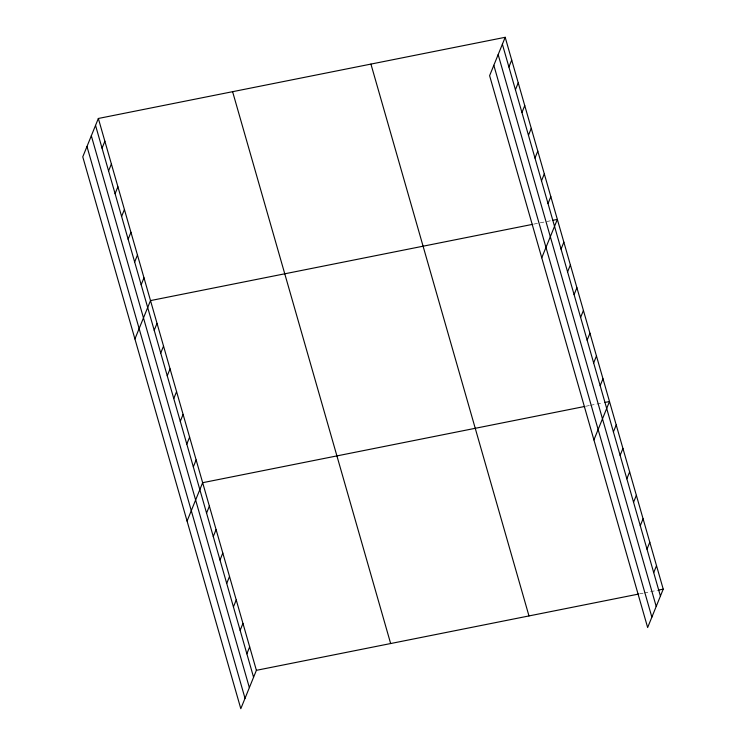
<?xml version="1.0" encoding="UTF-8"?>
<svg xmlns="http://www.w3.org/2000/svg" width="746" height="746" viewBox="0 0 746 746"><rect width="100%" height="100%" fill="white"/><g stroke="black" fill="none" stroke-linecap="round" stroke-linejoin="round"><path stroke-width="0.56" stroke-dasharray="3.73 2.8" d="M533.856 224.098L550.632 220.751M586.002 406.206L589.359 405.535M590.478 405.311L602.787 402.859M639.742 593.835L643.099 593.163M644.218 592.949L657.636 590.263"/><path stroke-width="1.12" d="M98.351 118.474L82.769 156.846L240.809 708.7L256.391 670.328L98.351 118.474L505.191 37.3L663.231 589.154L647.649 627.526L489.609 75.672L505.191 37.3M102.053 148.174L104.869 141.236M108.571 170.937L111.387 164.008M115.089 193.699L117.905 186.77M121.607 216.461L124.423 209.533M128.126 239.224L130.942 232.295M134.653 261.986L137.46 255.057M141.171 284.748L143.978 277.82M134.923 338.964L150.506 300.591L532.737 224.322M154.208 330.282L157.024 323.354M160.726 353.045L163.542 346.116M167.244 375.807L170.06 368.878M173.762 398.569L176.578 391.641M180.28 421.331L183.096 414.403M186.798 444.103L189.615 437.165M193.326 466.865L196.133 459.937M187.069 521.072L202.651 482.699L584.883 406.43M206.558 513.08L209.374 506.152M213.272 536.533L216.088 529.604M219.995 559.985L222.802 553.056M226.709 583.437L229.526 576.509M233.423 606.899L236.24 599.961M240.137 630.351L242.954 623.423M246.861 653.804L249.668 646.875M508.903 66.991L511.709 60.062M515.421 89.753L518.228 82.825M521.939 112.525L524.755 105.587M528.457 135.287L531.273 128.359M534.975 158.049L537.791 151.121M541.493 180.812L544.31 173.883M548.012 203.574L550.828 196.646M541.764 257.78L557.346 219.408L552.87 220.303M561.048 249.108L563.864 242.17M567.575 271.87L570.382 264.942M574.094 294.633L576.9 287.704M580.612 317.395L583.428 310.467M587.13 340.157L589.946 333.229M593.648 362.92L596.464 355.991M600.166 385.682L602.982 378.754M593.919 439.898L609.501 401.525L605.025 402.411M613.408 431.906L616.215 424.978M620.122 455.358L622.938 448.43M626.836 478.811L629.652 471.882M633.55 502.263L636.366 495.335M640.273 525.716L643.08 518.787M646.987 549.168L649.803 542.239M653.701 572.63L656.517 565.692M256.391 670.328L638.623 594.058M658.755 590.039L663.231 589.154M502.384 44.228L660.424 596.082M498.169 54.607L656.21 606.451M493.824 65.294L651.864 617.147M370.93 64.091L528.979 615.935M232.603 91.693L390.652 643.537M95.535 125.403L253.575 677.256M91.32 135.781L249.36 687.635M86.974 146.477L245.024 698.321"/></g></svg>
